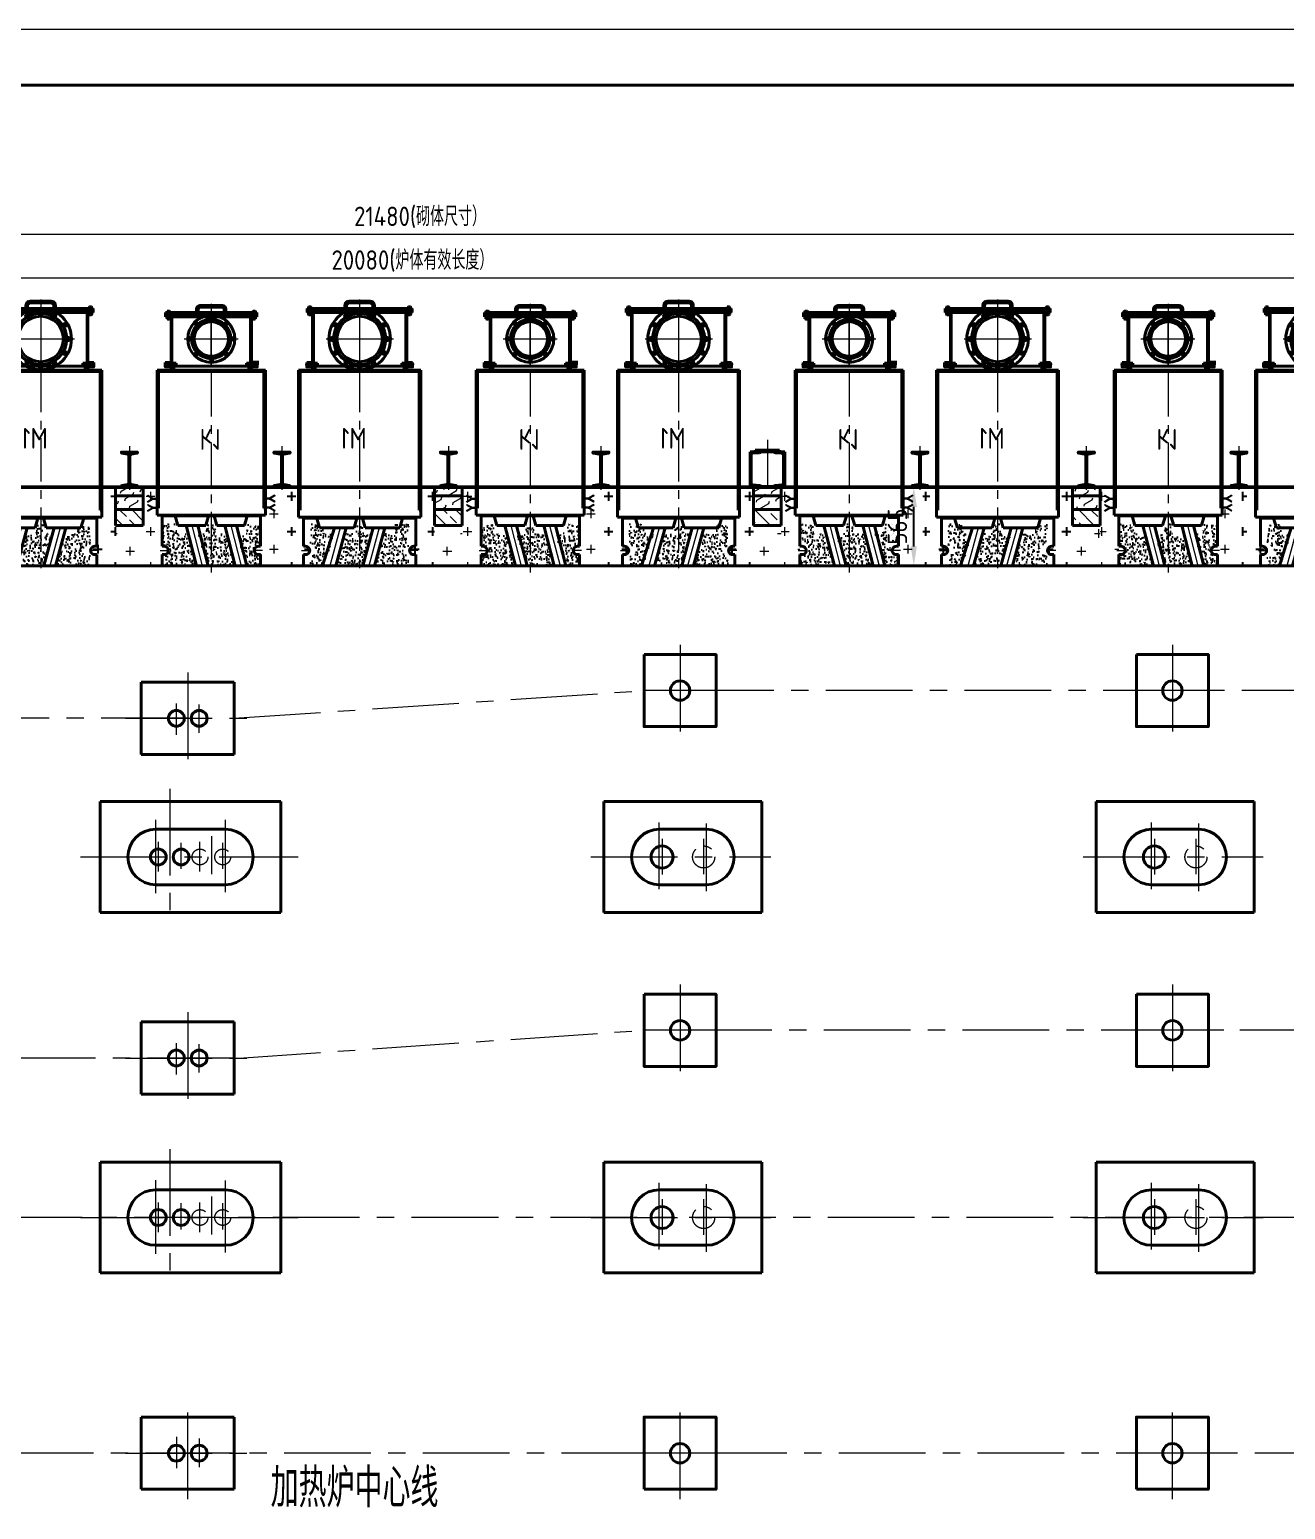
# Model space of a CAD drawing. Header units: millimetres. Extents: x 52110 to 400893, y -153728 to 31997.
# Drawn here: x 176325 to 185380, y -90999 to -80327 of the extents above; entities that cross this region are included whole.
import ezdxf

# ---------------------------------------------------------------- set-up
doc = ezdxf.new("R2010")
doc.units = ezdxf.units.MM
doc.header["$LTSCALE"] = 500
for name, pattern in [('CENTER', [2, 1.25, -0.25, 0.25, -0.25]), ('DASHED2', [0.375, 0.25, -0.125]), ('PHANTOM2', [1.25, 0.625, -0.125, 0.125, -0.125, 0.125, -0.125])]:
    doc.linetypes.add(name, pattern=pattern)
for name, color, linetype, lineweight in [('2D', 4, 'PHANTOM2', 20), ('BIAOZHU', 3, 'Continuous', 25), ('SHI', 7, 'Continuous', 40), ('WEN', 3, 'Continuous', 20), ('XI', 2, 'Continuous', 20), ('XU', 6, 'DASHED2', 20), ('ZHONG', 1, 'CENTER', 20)]:
    doc.layers.add(name, color=color, linetype=linetype, lineweight=lineweight)
doc.layers.add('HAN', color=9, linetype='Continuous')
doc.styles.add('GB', font='gbenor.shx', dxfattribs={"bigfont": 'gbcbig.shx'})
doc.dimstyles.new('ISO-25$0', dxfattribs={"dimscale": 40, "dimtxt": 3.5, "dimasz": 3.5, "dimexe": 1, "dimexo": 0.2, "dimgap": 1.2, "dimtad": 1, "dimtoh": 1, "dimdec": 1, "dimzin": 9, "dimdsep": 46, "dimtxsty": 'GB', "dimcen": 0, "dimclrd": 3, "dimclre": 3, "dimclrt": 256, "dimadec": 0, "dimazin": 2, "dimtfac": 1, "dimtdec": 1, "dimtix": 1, "dimtmove": 0, "dimatfit": 3, "dimldrblk": 'DOTSMALL', "dimfxl": 0, "dimlwd": -1, "dimlwe": 20, "dimarcsym": 0})

# ---------------------------------------------------------------- blocks, each defined once
blk = doc.blocks.new('*D101')
at = {"layer": 'BIAOZHU', "color": 3, "linetype": 'ByBlock', "lineweight": 20}
for p, q in [((182731, -83629), (182660, -83629)), ((182731, -84194), (182660, -84194))]:
    blk.add_line(p, q, dxfattribs=at)
at = {"layer": 'BIAOZHU', "color": 3}
blk.add_line((182700, -84054), (182700, -83769), dxfattribs=at)
for points in [[(182677, -83769), (182723, -83769), (182700, -83629)], [(182677, -84054), (182723, -84054), (182700, -84194)]]:
    blk.add_solid(points, dxfattribs=at)
at = {"layer": 'Defpoints', "color": 0}
for p in [(182700, -83629), (182739, -83629), (182739, -84194)]:
    blk.add_point(p, dxfattribs=at)
at = {"layer": 'BIAOZHU', "insert": (182582, -83911), "char_height": 140, "attachment_point": 5, "rotation": 90, "style": 'GB'}
blk.add_mtext('565', dxfattribs=at)
blk = doc.blocks.new('_DotSmall')
at = {"color": 0, "linetype": 'ByBlock', "const_width": 0.5}
blk.add_lwpolyline([(-0.0625, 0, 1), (0.0625, 0, 1)], format="xyb", close=True, dxfattribs=at)
blk = doc.blocks.new('dlz')
at = {"layer": 'SHI'}
blk.add_lwpolyline([(182777, 54421), (182777, 54425, 0.366629), (182773, 54430), (182732, 54437, -0.366629), (182723, 54447), (182723, 54645, -0.366629), (182732, 54655), (182773, 54662, 0.366629), (182777, 54666), (182777, 54671), (182661, 54671), (182661, 54666, 0.366629), (182665, 54662), (182707, 54655, -0.366629), (182715, 54645), (182715, 54447, -0.366629), (182707, 54437), (182665, 54430, 0.366629), (182661, 54425), (182661, 54421)], format="xyb", close=True, dxfattribs=at)
at = {"layer": 'ZHONG'}
blk.add_line((182719, 54714), (182719, 54399), dxfattribs=at)
blk = doc.blocks.new('A$C456F6874')
at = {"layer": 'SHI'}
for centre, radius in [((244, 244), 222), ((244, 244), 188), ((244, 244), 185), ((144, 417), 11), ((244, 444), 11), ((344, 417), 11), ((71, 344), 11), ((244, 244), 164), ((417, 344), 11), ((44, 244), 11), ((444, 244), 11), ((71, 144), 11), ((417, 144), 11), ((144, 71), 11), ((244, 44), 11), ((344, 71), 11)]:
    blk.add_circle(centre, radius, dxfattribs=at)
at = {"layer": 'ZHONG'}
for p, q in [((136, 431), (152, 403)), ((259, 444), (228, 444)), ((244, 486), (244, 0)), ((352, 431), (335, 403)), ((57, 352), (85, 335)), ((78, 357), (63, 330)), ((157, 425), (130, 409)), ((357, 409), (330, 425)), ((431, 352), (402, 335)), ((425, 330), (409, 358)), ((0, 244), (488, 244)), ((44, 260), (44, 228)), ((444, 228), (444, 260)), ((57, 136), (85, 152)), ((63, 157), (78, 130)), ((431, 136), (402, 152)), ((409, 130), (425, 158)), ((130, 78), (157, 63)), ((136, 57), (152, 85)), ((228, 44), (260, 44)), ((330, 63), (357, 79)), ((352, 57), (335, 85))]:
    blk.add_line(p, q, dxfattribs=at)
blk = doc.blocks.new('A$C07C96E94')
at = {"layer": 'BIAOZHU'}
h = blk.add_hatch(dxfattribs=at)
h.set_pattern_fill('CROSS', color=256, scale=20, style=0)
h.paths.add_polyline_path([(1080, 1919), (945, 1919), (945, 1839), (930, 1839, 1.008496), (931, 1779), (945, 1779), (945, 1569), (980, 1569), (980, 1519), (980, 1354), (1080, 1354)])
h.paths.add_polyline_path([(0, 1354), (100, 1354), (100, 1519), (100, 1569), (135, 1569), (135, 1769), (135, 1779), (151, 1779, 0.991576), (150, 1839), (135, 1839), (135, 1919), (0, 1919)])
h = blk.add_hatch(dxfattribs=at)
h.set_pattern_fill('AR-CONC', color=256, scale=0.4, angle=90, style=0)
h.set_pattern_definition([(140, (19016.71, -55991.375), (6.375634, 72.87387), [7.62, -83.82]), (85, (19016.71, -55991.375), (-76.42266, -14.09713), [6.096, -67.056]), (190.451, (19017.24, -55985.3), (-70.046675, 58.777), [6.476, -71.236]), (136.1842, (18996.39, -55991.375), (16.81693, 108.43162), [11.43, -125.73]), (186.6356, (18997.79, -55982.34), (-98.97022, 94.9617), [9.714, -106.854]), (81.184, (18996.39, -55991.38), (-98.97005, 94.96184), [9.144, -100.584]), (111, (19001.47, -55981.215), (40.90621, 60.64595), [7.62, -83.82]), (56, (19001.47, -55981.215), (-73.67519, 24.72081), [6.096, -67.056]), (161.4514, (19004.876, -55976.16), (-32.76914, 85.3666), [6.476, -71.236]), (127.5, (19016.707, -55991.375), (-33.822016, 1.235441), [0, -66.2432, 0, -68.072, 0, -67.31]), (97.5, (19016.707, -55991.375), (-40.07223, 26.727865), [0, -38.8112, 0, -64.7192, 0, -25.654]), (57.5, (19016.707, -56014.032), (2.291498, 54.236238), [0, -25.4, 0, -79.248, 0, -105.156]), (47.5, (19016.707, -56024.19), (-10.170596, 59.251673), [0, -33.02, 0, -52.6288, 0, -74.676])])
h.paths.add_polyline_path([(185, 1919), (185, 1839), (200, 1839, -0.991576), (201, 1779), (185, 1779), (185, 1769), (185, 1619), (280, 1619), (300, 1689), (358, 1689), (283, 1919)])
h.paths.add_polyline_path([(367, 1919), (442, 1689), (500, 1689), (520, 1619), (540, 1619), (540, 1919)])
h.paths.add_polyline_path([(563, 1919), (540, 1919), (540, 1619), (560, 1619), (580, 1689), (638, 1689)])
h.paths.add_polyline_path([(647, 1919), (722, 1689), (780, 1689), (800, 1619), (895, 1619), (895, 1779), (881, 1779, -1.008496), (880, 1839), (895, 1839), (895, 1919)])
at = {"layer": '2D', "ltscale": 0.5}
for p, q in [((0, 1354), (100, 1354)), ((95, 1349), (95, 1354)), ((95, 1349), (95, 1354)), ((95, 1349), (95, 1354)), ((95, 1349), (100, 1349)), ((1080, 1354), (980, 1354)), ((985, 1349), (985, 1354)), ((985, 1349), (985, 1354)), ((985, 1349), (985, 1354)), ((985, 1349), (985, 1354)), ((985, 1349), (985, 1354))]:
    blk.add_line(p, q, dxfattribs=at)
at = {"layer": 'BIAOZHU'}
for p, q in [((0, 1919), (1080, 1919)), ((980, 1349), (985, 1349))]:
    blk.add_line(p, q, dxfattribs=at)
at = {"layer": 'HAN'}
for p, q in [((176, 109), (176, 111)), ((186, 109), (186, 111)), ((894, 109), (894, 111)), ((904, 109), (904, 111))]:
    blk.add_line(p, q, dxfattribs=at)
at = {"layer": 'SHI'}
for p, q in [((135, 1919), (540, 1919)), ((135, 1839), (135, 1919)), ((135, 1839), (135, 1919)), ((150, 1839), (135, 1839)), ((358, 1645), (273, 1919)), ((442, 1645), (367, 1920)), ((940, 1919), (540, 1919)), ((638, 1645), (563, 1919)), ((722, 1645), (647, 1920)), ((930, 1839), (945, 1839)), ((945, 1839), (945, 1919)), ((135, 1769), (135, 1779)), ((149, 1779), (135, 1779)), ((135, 1569), (135, 1769)), ((931, 1779), (945, 1779)), ((945, 1769), (945, 1779)), ((945, 1569), (945, 1779)), ((945, 1569), (945, 1779)), ((230, 1575), (250, 1645)), ((250, 1645), (500, 1645)), ((500, 1645), (520, 1575)), ((560, 1575), (580, 1645)), ((830, 1645), (580, 1645)), ((850, 1575), (830, 1645)), ((100, 1519), (100, 1569)), ((100, 1569), (980, 1569)), ((100, 509), (100, 1519)), ((100, 509), (100, 1519)), ((100, 1519), (108, 1519)), ((110, 519), (110, 1519)), ((135, 1575), (540, 1575)), ((945, 1575), (540, 1575)), ((970, 519), (970, 1519)), ((980, 1519), (970, 1519)), ((980, 1519), (972, 1519)), ((980, 1569), (980, 1519)), ((980, 509), (980, 1519)), ((980, 509), (980, 1519)), ((980, 509), (980, 1519)), ((980, 519), (100, 519)), ((980, 509), (100, 509)), ((179, 479), (158, 479)), ((179, 459), (158, 459)), ((200, 479), (179, 479)), ((200, 459), (179, 459)), ((200, 509), (200, 94)), ((236, 479), (200, 479)), ((236, 459), (200, 459)), ((206, 509), (206, 94)), ((210, 509), (210, 519)), ((860, 509), (220, 509)), ((220, 509), (220, 479)), ((220, 479), (860, 479)), ((236, 479), (236, 459)), ((844, 479), (844, 459)), ((844, 479), (880, 479)), ((844, 459), (880, 459)), ((860, 509), (860, 479)), ((870, 509), (870, 519)), ((874, 509), (874, 94)), ((880, 509), (880, 94)), ((880, 479), (901, 479)), ((880, 459), (901, 459)), ((901, 479), (922, 479)), ((901, 459), (922, 459)), ((173, 109), (171, 108)), ((171, 108), (171, 98)), ((173, 109), (189, 109)), ((176, 111), (175, 110)), ((175, 110), (187, 110)), ((175, 109), (175, 110)), ((186, 111), (176, 111)), ((176, 108), (176, 98)), ((187, 110), (186, 111)), ((186, 108), (186, 98)), ((187, 109), (187, 110)), ((189, 109), (191, 108)), ((191, 108), (191, 98)), ((891, 109), (889, 108)), ((889, 108), (889, 98)), ((907, 109), (891, 109)), ((893, 110), (894, 111)), ((905, 110), (893, 110)), ((893, 109), (893, 110)), ((894, 111), (904, 111)), ((894, 108), (894, 98)), ((904, 111), (905, 110)), ((904, 108), (904, 98)), ((905, 109), (905, 110)), ((907, 109), (909, 108)), ((909, 108), (909, 98)), ((161, 94), (161, 63)), ((161, 94), (919, 94)), ((161, 78), (919, 78)), ((161, 75), (919, 75)), ((161, 63), (919, 63)), ((193, 97), (169, 97)), ((169, 97), (169, 94)), ((169, 61), (169, 63)), ((193, 61), (169, 61)), ((173, 97), (171, 98)), ((191, 97), (171, 97)), ((191, 61), (171, 61)), ((171, 55), (171, 61)), ((173, 53), (171, 55)), ((173, 97), (189, 97)), ((189, 53), (173, 53)), ((176, 55), (176, 61)), ((186, 55), (186, 61)), ((189, 97), (191, 98)), ((189, 53), (191, 55)), ((191, 55), (191, 61)), ((193, 97), (193, 94)), ((193, 61), (193, 63)), ((887, 97), (911, 97)), ((887, 97), (887, 94)), ((887, 61), (887, 63)), ((887, 61), (911, 61)), ((891, 97), (889, 98)), ((889, 97), (909, 97)), ((889, 61), (909, 61)), ((889, 55), (889, 61)), ((891, 53), (889, 55)), ((907, 97), (891, 97)), ((891, 53), (907, 53)), ((894, 55), (894, 61)), ((904, 55), (904, 61)), ((907, 97), (909, 98)), ((907, 53), (909, 55)), ((909, 55), (909, 61)), ((911, 97), (911, 94)), ((911, 61), (911, 63)), ((919, 94), (919, 63))]:
    blk.add_line(p, q, dxfattribs=at)
for points in [[(158, 453), (158, 485), (179, 485), (179, 453)], [(179, 453), (179, 485), (200, 485), (200, 453)], [(901, 453), (901, 485), (880, 485), (880, 453)], [(922, 453), (922, 485), (901, 485), (901, 453)]]:
    blk.add_lwpolyline(points, close=True, dxfattribs=at)
for points in [[(434, 63), (434, 42, 0.414214), (464, 12), (616, 12, 0.414214), (646, 42), (646, 63)], [(446, 63), (446, 42, 0.414214), (464, 24), (616, 24, 0.414214), (634, 42), (634, 63)]]:
    blk.add_lwpolyline(points, format="xyb", dxfattribs=at)
for centre, radius, start, end in [((150, 1809), 30, 269.0306, 90), ((930, 1809), 30, 90, 270.9694), ((172, 104), 5.17, 43.1408, 76.8592), ((181, 99), 9.75, 57.7958, 122.2042), ((190, 104), 5.17, 103.1408, 136.8592), ((890, 104), 5.17, 43.1408, 76.8592), ((899, 99), 9.75, 57.7958, 122.2042), ((908, 104), 5.17, 103.1408, 136.8592), ((172, 102), 5.17, 283.1408, 316.8592), ((172, 58), 5.17, 283.1408, 316.8592), ((181, 107), 9.75, 237.7958, 302.2042), ((181, 63), 9.75, 237.7958, 302.2042), ((190, 102), 5.17, 223.1408, 256.8592), ((190, 58), 5.17, 223.1408, 256.8592), ((890, 102), 5.17, 283.1408, 316.8592), ((890, 58), 5.17, 283.1408, 316.8592), ((899, 107), 9.75, 237.7958, 302.2042), ((899, 63), 9.75, 237.7958, 302.2042), ((908, 102), 5.17, 223.1408, 256.8592), ((908, 58), 5.17, 223.1408, 256.8592)]:
    blk.add_arc(centre, radius, start, end, dxfattribs=at)
at = {"layer": 'ZHONG', "ltscale": 0.5}
for p, q in [((540, 0), (540, 1973)), ((400, 1645), (325, 1919)), ((680, 1645), (605, 1919))]:
    blk.add_line(p, q, dxfattribs=at)
at = {"layer": 'ZHONG'}
for p, q in [((121, 1809), (178, 1809)), ((959, 1809), (902, 1809)), ((540, 69), (540, 500)), ((181, 50), (181, 115)), ((899, 50), (899, 115))]:
    blk.add_line(p, q, dxfattribs=at)
at = {"layer": 'ZHONG', "ltscale": 0.3}
for p, q in [((147, 469), (204, 469)), ((933, 469), (876, 469))]:
    blk.add_line(p, q, dxfattribs=at)
at = {"layer": 'ZHONG'}
blk.add_lwpolyline([(440, 68), (440, 42, 0.414214), (464, 18), (465, 18), (616, 18, 0.414214), (640, 42), (640, 68)], format="xyb", dxfattribs=at)
at = {"layer": 'WEN', "rotation": 90}
blk.add_blockref('A$C456F6874', (784, 40), dxfattribs=at)
at = {"layer": 'BIAOZHU', "style": 'GB'}
blk.add_text('M1', height=150, rotation=180, dxfattribs=at).set_placement((591, 1075))
blk = doc.blocks.new('A$C098867B6')
at = {"layer": 'SHI'}
for centre, radius in [((196, 193), 170), ((196, 193), 142), ((196, 193), 140), ((196, 346), 9), ((196, 193), 124), ((88, 301), 9), ((303, 301), 9), ((43, 193), 9), ((348, 193), 9), ((88, 85), 9), ((196, 41), 9), ((303, 85), 9)]:
    blk.add_circle(centre, radius, dxfattribs=at)
at = {"layer": 'ZHONG'}
for p, q in [((207, 346), (184, 346)), ((196, 387), (196, 0)), ((96, 309), (79, 293)), ((79, 309), (98, 291)), ((312, 309), (294, 291)), ((312, 293), (295, 310)), ((0, 193), (389, 193)), ((43, 205), (43, 181)), ((348, 181), (348, 205)), ((79, 77), (98, 95)), ((79, 94), (96, 77)), ((184, 41), (208, 41)), ((312, 77), (294, 95)), ((295, 77), (312, 94))]:
    blk.add_line(p, q, dxfattribs=at)
blk = doc.blocks.new('A$C6E3918EF')
at = {"layer": 'BIAOZHU'}
h = blk.add_hatch(dxfattribs=at)
h.set_pattern_fill('AR-CONC', color=256, scale=0.4, angle=90, style=0)
h.set_pattern_definition([(40, (-17986.71, -56021.376), (-6.375634, 72.87387), [7.62, -83.82]), (95, (-17986.71, -56021.376), (76.42266, -14.09713), [6.096, -67.056]), (349.549, (-17987.24, -56015.3), (70.046675, 58.777), [6.476, -71.236]), (43.8158, (-17966.39, -56021.38), (-16.81693, 108.43162), [11.43, -125.73]), (353.3644, (-17967.79, -56012.34), (98.97022, 94.9617), [9.714, -106.854]), (98.816, (-17966.39, -56021.38), (98.97005, 94.96184), [9.144, -100.584]), (69, (-17971.47, -56011.216), (-40.90621, 60.64595), [7.62, -83.82]), (124, (-17971.47, -56011.216), (73.67519, 24.72081), [6.096, -67.056]), (18.5486, (-17974.876, -56006.16), (32.76914, 85.3666), [6.476, -71.236]), (52.5, (-17986.707, -56021.376), (33.822016, 1.235441), [0, -66.2432, 0, -68.072, 0, -67.31]), (82.5, (-17986.707, -56021.376), (40.07223, 26.727865), [0, -38.8112, 0, -64.7192, 0, -25.654]), (122.5, (-17986.707, -56044.032), (-2.291498, 54.236238), [0, -25.4, 0, -79.248, 0, -105.156]), (132.5, (-17986.707, -56054.19), (10.170596, 59.251673), [0, -33.02, 0, -52.6288, 0, -74.676])])
h.paths.add_polyline_path([(845, 1889), (845, 1809), (830, 1809, 0.991576), (829, 1749), (845, 1749), (845, 1739), (845, 1589), (750, 1589), (730, 1659), (672, 1659), (747, 1889)])
h.paths.add_polyline_path([(663, 1889), (588, 1659), (530, 1659), (510, 1589), (490, 1589), (490, 1889)])
h.paths.add_polyline_path([(467, 1889), (490, 1889), (490, 1589), (470, 1589), (450, 1659), (392, 1659)])
h.paths.add_polyline_path([(383, 1889), (308, 1659), (250, 1659), (230, 1589), (135, 1589), (135, 1749), (149, 1749, 1.008496), (150, 1809), (135, 1809), (135, 1889)])
at = {"layer": 'WEN'}
h = blk.add_hatch(dxfattribs=at)
h.set_pattern_fill('CROSS', color=256, scale=20, style=0)
h.paths.add_polyline_path([(980, 1889), (845, 1889), (845, 1809), (830, 1809, 1.008496), (831, 1749), (845, 1749), (845, 1524), (880, 1524), (880, 1474), (908, 1474, 0.131652), (910, 1475), (947, 1496), (950, 1491), (916, 1471), (950, 1452), (947, 1447), (909, 1468), (880, 1468), (880, 1408), (908, 1408, 0.131652), (910, 1409), (947, 1430), (950, 1425), (916, 1405), (950, 1386), (947, 1381), (909, 1402), (880, 1402), (880, 1319), (980, 1319)])
edge = h.paths.add_edge_path()
edge.add_line((135, 1524), (135, 1889))
edge.add_line((135, 1889), (0, 1889))
edge.add_line((0, 1889), (0, 1319))
edge.add_line((0, 1319), (100, 1319))
edge.add_line((100, 1319), (100, 1402))
edge.add_line((100, 1402), (71, 1402))
edge.add_line((71, 1402), (33, 1381))
edge.add_line((33, 1381), (30, 1386))
edge.add_line((30, 1386), (64, 1405))
edge.add_line((64, 1405), (30, 1425))
edge.add_line((30, 1425), (33, 1430))
edge.add_line((33, 1430), (70, 1409))
edge.add_arc((72, 1411), 3, 240, 270)
edge.add_line((72, 1408), (100, 1408))
edge.add_line((100, 1408), (100, 1468))
edge.add_line((100, 1468), (71, 1468))
edge.add_line((71, 1468), (33, 1447))
edge.add_line((33, 1447), (30, 1452))
edge.add_line((30, 1452), (64, 1471))
edge.add_line((64, 1471), (30, 1491))
edge.add_line((30, 1491), (33, 1496))
edge.add_line((33, 1496), (70, 1475))
edge.add_arc((72, 1477), 3, 240, 270)
edge.add_line((72, 1474), (100, 1474))
edge.add_line((100, 1474), (100, 1524))
edge.add_line((100, 1524), (135, 1524))
at = {"layer": 'BIAOZHU'}
for p, q in [((0, 1889), (980, 1889)), ((0, 1319), (100, 1319)), ((880, 1319), (980, 1319))]:
    blk.add_line(p, q, dxfattribs=at)
at = {"layer": 'HAN'}
for p, q in [((176, 109), (176, 111)), ((186, 109), (186, 111)), ((794, 109), (794, 111)), ((804, 109), (804, 111))]:
    blk.add_line(p, q, dxfattribs=at)
at = {"layer": 'SHI'}
for p, q in [((135, 1809), (135, 1889)), ((140, 1889), (490, 1889)), ((308, 1600), (383, 1890)), ((392, 1600), (467, 1889)), ((845, 1889), (490, 1889)), ((588, 1600), (663, 1890)), ((672, 1600), (747, 1889)), ((845, 1809), (845, 1889)), ((845, 1809), (845, 1889)), ((150, 1809), (135, 1809)), ((135, 1739), (135, 1749)), ((135, 1524), (135, 1749)), ((135, 1524), (135, 1749)), ((149, 1749), (135, 1749)), ((830, 1809), (845, 1809)), ((831, 1749), (845, 1749)), ((845, 1739), (845, 1749)), ((845, 1524), (845, 1739)), ((100, 1474), (100, 1524)), ((100, 1524), (880, 1524)), ((135, 1530), (490, 1530)), ((230, 1530), (250, 1600)), ((250, 1600), (450, 1600)), ((470, 1530), (450, 1600)), ((845, 1530), (490, 1530)), ((530, 1600), (510, 1530)), ((730, 1600), (530, 1600)), ((750, 1530), (730, 1600)), ((880, 1524), (880, 1474)), ((100, 479), (100, 1474)), ((110, 1474), (100, 1474)), ((100, 479), (100, 1474)), ((110, 1474), (100, 1474)), ((100, 1474), (108, 1474)), ((100, 1474), (110, 1474)), ((110, 489), (110, 1474)), ((870, 489), (870, 1474)), ((880, 1474), (870, 1474)), ((880, 1474), (872, 1474)), ((880, 479), (880, 1474)), ((880, 479), (880, 1474)), ((880, 479), (880, 1474)), ((880, 489), (100, 489)), ((880, 479), (100, 479)), ((179, 449), (158, 449)), ((179, 429), (158, 429)), ((200, 449), (179, 449)), ((200, 429), (179, 429)), ((200, 479), (200, 94)), ((236, 449), (200, 449)), ((236, 429), (200, 429)), ((206, 479), (206, 94)), ((210, 479), (210, 489)), ((760, 479), (220, 479)), ((220, 479), (220, 449)), ((220, 449), (760, 449)), ((236, 449), (236, 429)), ((744, 449), (744, 429)), ((744, 449), (780, 449)), ((744, 429), (780, 429)), ((760, 479), (760, 449)), ((770, 479), (770, 489)), ((774, 479), (774, 94)), ((780, 479), (780, 94)), ((780, 449), (801, 449)), ((780, 429), (801, 429)), ((801, 449), (822, 449)), ((801, 429), (822, 429)), ((780, 421), (833, 421)), ((173, 109), (171, 108)), ((171, 108), (171, 98)), ((173, 109), (189, 109)), ((176, 111), (175, 110)), ((175, 110), (187, 110)), ((175, 109), (175, 110)), ((186, 111), (176, 111)), ((176, 108), (176, 98)), ((187, 110), (186, 111)), ((186, 108), (186, 98)), ((187, 109), (187, 110)), ((189, 109), (191, 108)), ((191, 108), (191, 98)), ((791, 109), (789, 108)), ((789, 108), (789, 98)), ((807, 109), (791, 109)), ((793, 110), (794, 111)), ((805, 110), (793, 110)), ((793, 109), (793, 110)), ((794, 111), (804, 111)), ((794, 108), (794, 98)), ((804, 111), (805, 110)), ((804, 108), (804, 98)), ((805, 109), (805, 110)), ((807, 109), (809, 108)), ((809, 108), (809, 98)), ((161, 94), (161, 63)), ((161, 94), (819, 94)), ((161, 78), (819, 78)), ((161, 75), (819, 75)), ((161, 63), (819, 63)), ((193, 97), (169, 97)), ((169, 97), (169, 94)), ((169, 61), (169, 63)), ((193, 61), (169, 61)), ((173, 97), (171, 98)), ((191, 97), (171, 97)), ((191, 61), (171, 61)), ((171, 55), (171, 61)), ((173, 53), (171, 55)), ((173, 97), (189, 97)), ((189, 53), (173, 53)), ((176, 55), (176, 61)), ((186, 55), (186, 61)), ((189, 97), (191, 98)), ((189, 53), (191, 55)), ((191, 55), (191, 61)), ((193, 97), (193, 94)), ((193, 61), (193, 63)), ((787, 97), (811, 97)), ((787, 97), (787, 94)), ((787, 61), (787, 63)), ((787, 61), (811, 61)), ((791, 97), (789, 98)), ((789, 97), (809, 97)), ((789, 61), (809, 61)), ((789, 55), (789, 61)), ((791, 53), (789, 55)), ((807, 97), (791, 97)), ((791, 53), (807, 53)), ((794, 55), (794, 61)), ((804, 55), (804, 61)), ((807, 97), (809, 98)), ((807, 53), (809, 55)), ((809, 55), (809, 61)), ((811, 97), (811, 94)), ((811, 61), (811, 63)), ((819, 94), (819, 63))]:
    blk.add_line(p, q, dxfattribs=at)
for points in [[(158, 423), (158, 455), (179, 455), (179, 423)], [(179, 423), (179, 455), (200, 455), (200, 423)], [(801, 423), (801, 455), (780, 455), (780, 423)], [(822, 423), (822, 455), (801, 455), (801, 423)]]:
    blk.add_lwpolyline(points, close=True, dxfattribs=at)
for points in [[(384, 63), (384, 42, 0.414214), (414, 12), (566, 12, 0.414214), (596, 42), (596, 63)], [(396, 63), (396, 42, 0.414214), (414, 24), (566, 24, 0.414214), (584, 42), (584, 63)]]:
    blk.add_lwpolyline(points, format="xyb", dxfattribs=at)
for centre, radius, start, end in [((150, 1779), 30, 269.0306, 90), ((830, 1779), 30, 90, 270.9694), ((172, 104), 5.17, 43.1408, 76.8592), ((181, 99), 9.75, 57.7958, 122.2042), ((190, 104), 5.17, 103.1408, 136.8592), ((790, 104), 5.17, 43.1408, 76.8592), ((799, 99), 9.75, 57.7958, 122.2042), ((808, 104), 5.17, 103.1408, 136.8592), ((172, 102), 5.17, 283.1408, 316.8592), ((172, 58), 5.17, 283.1408, 316.8592), ((181, 107), 9.75, 237.7958, 302.2042), ((181, 63), 9.75, 237.7958, 302.2042), ((190, 102), 5.17, 223.1408, 256.8592), ((190, 58), 5.17, 223.1408, 256.8592), ((790, 102), 5.17, 283.1408, 316.8592), ((790, 58), 5.17, 283.1408, 316.8592), ((799, 107), 9.75, 237.7958, 302.2042), ((799, 63), 9.75, 237.7958, 302.2042), ((808, 102), 5.17, 223.1408, 256.8592), ((808, 58), 5.17, 223.1408, 256.8592)]:
    blk.add_arc(centre, radius, start, end, dxfattribs=at)
at = {"layer": 'XU'}
for p, q in [((33, 1496), (30, 1491)), ((33, 1496), (70, 1475)), ((947, 1496), (910, 1475)), ((947, 1496), (950, 1491)), ((30, 1491), (68, 1469)), ((30, 1452), (64, 1471)), ((33, 1447), (30, 1452)), ((33, 1430), (30, 1425)), ((30, 1425), (68, 1403)), ((30, 1386), (64, 1405)), ((33, 1447), (71, 1468)), ((33, 1430), (70, 1409)), ((33, 1381), (71, 1402)), ((70, 1468), (100, 1468)), ((70, 1402), (100, 1402)), ((72, 1474), (100, 1474)), ((72, 1408), (100, 1408)), ((908, 1474), (880, 1474)), ((910, 1468), (880, 1468)), ((908, 1408), (880, 1408)), ((910, 1402), (880, 1402)), ((947, 1447), (909, 1468)), ((947, 1381), (909, 1402)), ((947, 1430), (910, 1409)), ((950, 1491), (911, 1469)), ((950, 1425), (911, 1403)), ((950, 1452), (916, 1471)), ((950, 1386), (916, 1405)), ((947, 1447), (950, 1452)), ((947, 1430), (950, 1425)), ((33, 1381), (30, 1386)), ((947, 1381), (950, 1386))]:
    blk.add_line(p, q, dxfattribs=at)
for centre, start, end in [((70, 1471), 240, 270), ((70, 1405), 240, 270), ((72, 1477), 240, 270), ((72, 1411), 240, 270), ((908, 1477), 270, 300), ((908, 1411), 270, 300), ((910, 1471), 270, 300), ((910, 1405), 270, 300)]:
    blk.add_arc(centre, 3, start, end, dxfattribs=at)
at = {"layer": 'ZHONG', "ltscale": 0.5}
for p, q in [((490, 0), (490, 1943)), ((350, 1600), (425, 1889)), ((630, 1600), (705, 1889))]:
    blk.add_line(p, q, dxfattribs=at)
at = {"layer": 'ZHONG'}
for p, q in [((121, 1779), (178, 1779)), ((859, 1779), (802, 1779)), ((490, 53), (490, 436)), ((181, 50), (181, 115)), ((799, 50), (799, 115))]:
    blk.add_line(p, q, dxfattribs=at)
at = {"layer": 'ZHONG', "ltscale": 0.3}
for p, q in [((147, 439), (204, 439)), ((833, 439), (776, 439))]:
    blk.add_line(p, q, dxfattribs=at)
at = {"layer": 'ZHONG'}
blk.add_lwpolyline([(390, 68), (390, 42, 0.414214), (414, 18), (415, 18), (566, 18, 0.414214), (590, 42), (590, 68)], format="xyb", dxfattribs=at)
at = {"layer": 'BIAOZHU'}
blk.add_blockref('A$C098867B6', (294, 60), dxfattribs=at)
at = {"layer": 'BIAOZHU', "style": 'GB'}
blk.add_text('k1', height=150, dxfattribs=at).set_placement((406, 903))
blk = doc.blocks.new('*D304')
at = {"layer": 'Defpoints', "color": 0}
for p in [(168400, -81804), (168400, -83818), (189880, -83818)]:
    blk.add_point(p, dxfattribs=at)
at = {"layer": 'WEN', "color": 3, "linetype": 'ByBlock', "lineweight": 20}
for p, q in [((168400, -83810), (168400, -81764)), ((189880, -83810), (189880, -81764))]:
    blk.add_line(p, q, dxfattribs=at)
at = {"layer": 'WEN', "color": 3, "linetype": 'ByBlock'}
blk.add_line((189740, -81804), (168540, -81804), dxfattribs=at)
at = {"layer": 'WEN', "color": 3}
for points in [[(168540, -81781), (168540, -81827), (168400, -81804)], [(189740, -81781), (189740, -81827), (189880, -81804)]]:
    blk.add_solid(points, dxfattribs=at)
at = {"layer": 'WEN', "insert": (179140, -81681), "char_height": 140, "attachment_point": 5, "style": 'GB'}
blk.add_mtext('21480(砌体尺寸）', dxfattribs=at)
blk = doc.blocks.new('gls')
at = {"layer": 'SHI'}
for p, q in [((186020, 53003), (185350, 53003)), ((185350, 52483), (185350, 53003)), ((186020, 52483), (186020, 53003)), ((186020, 52483), (185350, 52483))]:
    blk.add_line(p, q, dxfattribs=at)
for centre in [(185603, 52743), (185767, 52743)]:
    blk.add_circle(centre, 57, dxfattribs=at)
at = {"layer": 'ZHONG', "color": 1}
for p, q in [((185685, 53074), (185685, 52391)), ((185237, 52743), (186151, 52743))]:
    blk.add_line(p, q, dxfattribs=at)
at = {"layer": 'ZHONG'}
for p, q in [((185603, 52625), (185603, 52850)), ((185767, 52638), (185767, 52843))]:
    blk.add_line(p, q, dxfattribs=at)
blk = doc.blocks.new('gdkk')
at = {"layer": 'SHI'}
blk.add_lwpolyline([(187745, 53003), (188265, 53003), (188265, 52483), (187745, 52483)], close=True, dxfattribs=at)
blk.add_circle((188005, 52743), 70, dxfattribs=at)
at = {"layer": 'ZHONG', "color": 1}
for p, q in [((188005, 53074), (188005, 52378)), ((188375, 52743), (187630, 52743))]:
    blk.add_line(p, q, dxfattribs=at)
blk = doc.blocks.new('hskk')
at = {"layer": '2D'}
for centre in [(185903, 51793), (186067, 51793)]:
    blk.add_circle(centre, 57, dxfattribs=at)
at = {"layer": 'SHI'}
for p, q in [((186487, 52193), (185183, 52193)), ((185183, 52193), (185183, 51393)), ((186487, 51393), (186487, 52193)), ((185583, 51993), (186087, 51993)), ((185583, 51593), (186087, 51593)), ((186487, 51393), (185183, 51393))]:
    blk.add_line(p, q, dxfattribs=at)
for centre in [(185603, 51793), (185767, 51793)]:
    blk.add_circle(centre, 57, dxfattribs=at)
for centre, start, end in [((185583, 51793), 90, 270), ((186087, 51793), 270, 90)]:
    blk.add_arc(centre, 200, start, end, dxfattribs=at)
at = {"layer": 'ZHONG', "color": 1}
for p, q in [((185685, 52285), (185685, 51298)), ((185042, 51793), (186611, 51793))]:
    blk.add_line(p, q, dxfattribs=at)
at = {"layer": 'ZHONG'}
for p, q in [((185583, 52062), (185583, 51531)), ((186087, 51540), (186087, 52061)), ((185603, 51688), (185603, 51902)), ((185767, 51707), (185767, 51896)), ((185903, 51688), (185903, 51902)), ((185985, 51944), (185985, 51670)), ((186067, 51707), (186067, 51896))]:
    blk.add_line(p, q, dxfattribs=at)
blk = doc.blocks.new('hdkk')
at = {"layer": '2D'}
blk.add_circle((188305, 51793), 79.5, dxfattribs=at)
at = {"layer": 'SHI', "linetype": 'ByBlock'}
for p, q in [((188725, 52193), (187585, 52193)), ((187585, 51393), (187585, 52193)), ((188725, 51393), (187585, 51393))]:
    blk.add_line(p, q, dxfattribs=at)
at = {"layer": 'SHI'}
for p, q in [((188725, 52193), (188725, 51393)), ((187985, 51993), (188325, 51993)), ((187985, 51593), (188325, 51593))]:
    blk.add_line(p, q, dxfattribs=at)
blk.add_circle((188005, 51793), 79.5, dxfattribs=at)
for centre, start, end in [((187985, 51793), 90, 270), ((188325, 51793), 270, 90)]:
    blk.add_arc(centre, 200, start, end, dxfattribs=at)
at = {"layer": 'ZHONG'}
for p, q in [((187985, 51562), (187985, 52042)), ((188325, 51546), (188325, 52034)), ((188005, 51925), (188005, 51667)), ((188305, 51925), (188305, 51669)), ((187491, 51793), (188789, 51793))]:
    blk.add_line(p, q, dxfattribs=at)
blk = doc.blocks.new('*D958')
at = {"layer": 'Defpoints', "color": 0}
for p in [(169045, -82120), (169045, -83256), (189125, -83256)]:
    blk.add_point(p, dxfattribs=at)
at = {"layer": 'WEN', "color": 3, "linetype": 'ByBlock', "lineweight": 20}
for p, q in [((169045, -83248), (169045, -82080)), ((189125, -83248), (189125, -82080))]:
    blk.add_line(p, q, dxfattribs=at)
at = {"layer": 'WEN', "color": 3, "linetype": 'ByBlock'}
blk.add_line((188985, -82120), (169185, -82120), dxfattribs=at)
at = {"layer": 'WEN', "color": 3}
for points in [[(169185, -82097), (169185, -82144), (169045, -82120)], [(188985, -82097), (188985, -82144), (189125, -82120)]]:
    blk.add_solid(points, dxfattribs=at)
at = {"layer": 'WEN', "insert": (179085, -81996), "char_height": 140, "attachment_point": 5, "style": 'GB'}
blk.add_mtext('20080(炉体有效长度）', dxfattribs=at)
blk = doc.blocks.new('A$C597D378B')
at = {"layer": 'WEN'}
h = blk.add_hatch(dxfattribs=at)
h.set_pattern_fill('FLEX', color=256, scale=10, angle=30, style=0)
h.set_pattern_definition([(30, (-174644.506, -16397.66), (-31.75, 54.992613), [63.5, -63.5]), (75, (-174589.513, -16365.91), (-31.750014, 54.992637), [15.875, -58.0526, 15.875, -89.8026])])
h.paths.add_polyline_path([(200, 505), (200, 565), (0, 565), (0, 505)])
h.paths.add_polyline_path([(0, 505), (0, 405), (200, 405), (200, 505)])
h = blk.add_hatch(dxfattribs=at)
h.set_pattern_fill('ANSI33', color=256, scale=20, angle=90, style=0)
h.set_pattern_definition([(135, (-174644.5, -16397.66), (-89.80256, -89.80256), []), (135, (-174644.5, -16307.86), (-89.80256, -89.80256), [63.5, -31.75])])
h.paths.add_polyline_path([(0, 405), (0, 291), (200, 291), (200, 405)])
h = blk.add_hatch(dxfattribs=at)
h.set_pattern_fill('CROSS', color=256, scale=20, style=0)
h.set_pattern_definition([(0, (-174644.5, -16397.66), (127, 127), [63.5, -190.5]), (90, (-174612.76, -16429.41), (-127, 127), [63.5, -190.5])])
h.paths.add_polyline_path([(0, 0), (200, 0), (200, 291), (0, 291)])
at = {"layer": 'SHI'}
for p, q in [((0, 565), (0, 291)), ((200, 565), (200, 291)), ((0, 505), (200, 505)), ((0, 405), (200, 405)), ((0, 291), (200, 291))]:
    blk.add_line(p, q, dxfattribs=at)
at = {"layer": 'WEN'}
blk.add_line((0, 565), (200, 565), dxfattribs=at)
blk = doc.blocks.new('A$C27A2078D')
at = {"layer": 'SHI'}
for p, q in [((232, 256), (-18, 256)), ((232, 256), (-18, 256)), ((-18, 6), (-18, 256)), ((-18, 6), (-18, 256)), ((-9, 28), (-9, 234)), ((2, 245), (51, 249)), ((2, 245), (51, 249)), ((194, 268), (20, 268)), ((194, 268), (20, 268)), ((20, 256), (20, 268)), ((20, 256), (20, 268)), ((212, 245), (163, 249)), ((212, 245), (163, 249)), ((194, 256), (194, 268)), ((194, 256), (194, 268)), ((223, 28), (223, 234)), ((223, 28), (223, 234)), ((232, 6), (232, 256)), ((232, 6), (232, 256)), ((232, 6), (-18, 6)), ((-18, 6), (57, 6)), ((-18, 6), (57, 6)), ((2, 17), (51, 13)), ((2, 17), (51, 13)), ((232, 6), (157, 6)), ((232, 6), (157, 6)), ((212, 17), (163, 13)), ((212, 17), (163, 13))]:
    blk.add_line(p, q, dxfattribs=at)
for centre, radius, start, end in [((2, 234), 11, 90, 180), ((2, 234), 11, 90, 180), ((52, 255), 5.5, 266.6669, 12.5499), ((52, 255), 5.5, 266.6669, 12.5499), ((162, 255), 5.5, 167.4501, 273.3331), ((162, 255), 5.5, 167.4501, 273.3331), ((212, 234), 11, 0, 90), ((212, 234), 11, 0, 90), ((2, 28), 11, 180, 270), ((2, 28), 11, 180, 270), ((52, 7), 5.5, 347.4501, 93.3331), ((52, 7), 5.5, 347.4501, 93.3331), ((162, 7), 5.5, 86.6669, 192.5499), ((162, 7), 5.5, 86.6669, 192.5499), ((212, 28), 11, 270, 0), ((212, 28), 11, 270, 0)]:
    blk.add_arc(centre, radius, start, end, dxfattribs=at)
at = {"layer": 'ZHONG'}
blk.add_line((107, 342), (107, 0), dxfattribs=at)

msp = doc.modelspace()

# ---------------------------------------------------------------- hatches: boundary and pattern name
at = {"layer": 'WEN'}
h = msp.add_hatch(dxfattribs=at)
h.set_pattern_fill('FLEX', color=256, scale=8, angle=30, style=0)
h.set_pattern_definition([(30, (-3e-11, -100591.583), (-25.4, 43.99409), [50.8, -50.8]), (75, (43.994, -100566.183), (-25.400011, 43.9941095), [12.7, -46.44208, 12.7, -71.84208])])
h.paths.add_polyline_path([(189879.50201, -86158.92308), (189819.50201, -86158.92308), (189819.50201, -86393.92308), (189879.50201, -86393.92308)])
h.paths.add_polyline_path([(189879.50201, -86393.92308), (189819.50201, -86393.92308), (189819.50201, -86778.92308), (189879.50201, -86778.92308)])
h.paths.add_polyline_path([(189819.50201, -86158.92308), (189759.50201, -86158.92308), (189759.50201, -86778.92308), (189819.50201, -86778.92308)])
h.paths.add_polyline_path([(189879.50201, -87508.92308), (189819.50201, -87508.92308), (189819.50201, -88128.92308), (189879.50201, -88128.92308)])
h.paths.add_polyline_path([(189819.50201, -87508.92308), (189759.50201, -87508.92308), (189759.50201, -88128.92308), (189819.50201, -88128.92308)])
h.paths.add_polyline_path([(189879.50201, -88858.92308), (189819.50201, -88858.92308), (189819.50201, -89528.92308), (189879.50201, -89528.92308)])
h.paths.add_polyline_path([(189819.50201, -88858.92308), (189759.50201, -88858.92308), (189759.50201, -89528.92308), (189819.50201, -89528.92308)])
h.paths.add_polyline_path([(185732.15547, -90803.96901), (185732.15547, -90383.87715), (185551.25324, -90383.87715), (185551.25324, -90803.96901)], flags=9)
h.paths.add_polyline_path([(192947.59436, -91058.33826), (192947.59436, -90129.5079), (192737.07966, -90129.5079), (192737.07966, -91058.33826)], flags=9)
h.paths.add_polyline_path([(192212.3335, -90768.96901), (192212.3335, -90418.87715), (192037.24164, -90418.87715), (192037.24164, -90768.96901)], flags=9)
h.paths.add_polyline_path([(192212.3335, -89368.96901), (192212.3335, -89018.87715), (192037.24164, -89018.87715), (192037.24164, -89368.96901)], flags=9)
h.paths.add_polyline_path([(192217.12006, -87988.13568), (192217.12006, -87649.71048), (192037.24164, -87649.71048), (192037.24164, -87988.13568)], flags=9)
h.paths.add_polyline_path([(192217.12006, -86638.13568), (192217.12006, -86299.71048), (192037.24164, -86299.71048), (192037.24164, -86638.13568)], flags=9)
h.paths.add_polyline_path([(192217.12006, -85288.13568), (192217.12006, -84949.71048), (192037.24164, -84949.71048), (192037.24164, -85288.13568)], flags=9)
h.paths.add_polyline_path([(177479.88139, -102278.38148), (177728.29871, -102278.38148), (177728.29871, -101938.57833), (177479.88139, -101938.57833)], flags=9)
h.paths.add_polyline_path([(193523.45979, -102899.60146), (194166.97469, -102899.60146), (194166.97469, -102721.11019), (193523.45979, -102721.11019)], flags=9)
h.paths.add_polyline_path([(163882.53776, -89905.12657), (164127.53776, -89905.12657), (164127.53776, -89590.12657), (163882.53776, -89590.12657)], flags=9)
h.paths.add_polyline_path([(193224.39236, -89506.10658), (193435.41099, -89506.10658), (193435.41099, -89178.42129), (193224.39236, -89178.42129)], flags=9)
h.paths.add_polyline_path([(165441.43443, -102103.82789), (166594.49325, -102103.82789), (166594.49325, -101675.00436), (165441.43443, -101675.00436)], flags=9)
h.paths.add_polyline_path([(171364.11551, -102103.82789), (172513.99786, -102103.82789), (172513.99786, -101675.00436), (171364.11551, -101675.00436)], flags=9)
h.paths.add_polyline_path([(193610.55548, -102724.37053), (194079.87901, -102724.37053), (194079.87901, -102512.34112), (193610.55548, -102512.34112)], flags=9)
h.paths.add_polyline_path([(192794.95254, -102736.18897), (193263.48195, -102736.18897), (193263.48195, -102526.54191), (192794.95254, -102526.54191)], flags=9)
h.paths.add_polyline_path([(191992.57018, -102744.85986), (192465.8643, -102744.85986), (192465.8643, -102530.4481), (191992.57018, -102530.4481)], flags=9)
h.paths.add_polyline_path([(191319.93783, -103505.38014), (191634.49665, -103505.38014), (191634.49665, -103293.35073), (191319.93783, -103293.35073)], flags=9)
h.paths.add_polyline_path([(191374.48932, -103676.09336), (191579.94516, -103676.09336), (191579.94516, -103506.63752), (191374.48932, -103506.63752)], flags=9)
h.paths.add_polyline_path([(191873.92327, -103641.48309), (192296.5115, -103641.48309), (192296.5115, -103349.24779), (191873.92327, -103349.24779)], flags=9)
h.paths.add_polyline_path([(191948.45254, -103277.7772), (193210.95289, -103277.7772), (193210.95289, -102944.24779), (191948.45254, -102944.24779)], flags=9)
h.paths.add_polyline_path([(192850.14371, -102926.99779), (193208.29077, -102926.99779), (193208.29077, -102719.73309), (192850.14371, -102719.73309)], flags=9)
h.paths.add_polyline_path([(192047.76136, -102933.28633), (192410.67312, -102933.28633), (192410.67312, -102726.02163), (192047.76136, -102726.02163)], flags=9)
h.paths.add_polyline_path([(192556.23093, -103608.38325), (194046.20355, -103608.38325), (194046.20355, -103382.34763), (192556.23093, -103382.34763)], flags=9)
h.paths.add_polyline_path([(190450.27765, -103136.47396), (191651.77765, -103136.47396), (191651.77765, -102919.67984), (190450.27765, -102919.67984)], flags=9)
h.paths.add_polyline_path([(190612.76135, -103502.99779), (190933.67311, -103502.99779), (190933.67311, -103295.73309), (190612.76135, -103295.73309)], flags=9)
h.paths.add_polyline_path([(190626.14636, -103672.4363), (190920.28809, -103672.4363), (190920.28809, -103510.29457), (190626.14636, -103510.29457)], flags=9)
h.paths.add_polyline_path([(188624.98195, -103122.57132), (189017.45254, -103122.57132), (189017.45254, -102908.15956), (188624.98195, -102908.15956)], flags=9)
h.paths.add_polyline_path([(188622.59959, -103506.57132), (189019.83489, -103506.57132), (189019.83489, -103292.15956), (188622.59959, -103292.15956)], flags=9)
h.paths.add_polyline_path([(188625.77607, -103316.95367), (189016.65842, -103316.95367), (189016.65842, -103097.7772), (188625.77607, -103097.7772)], flags=9)
h.paths.add_polyline_path([(188625.77607, -103693.80661), (189016.65842, -103693.80661), (189016.65842, -103488.92426), (188625.77607, -103488.92426)], flags=9)
h.paths.add_polyline_path([(189226.39371, -102921.24779), (191547.33489, -102921.24779), (191547.33489, -102531.60073), (189226.39371, -102531.60073)], flags=9)
h.paths.add_polyline_path([(189170.70572, -83505.59832), (189170.70572, -82415.45126), (188753.79396, -82415.45126), (188753.79396, -83505.59832)], flags=9)
h.paths.add_polyline_path([(178015.70275, -91064.51101), (179332.83511, -91064.51101), (179332.83511, -90652.2316), (178015.70275, -90652.2316)], flags=9)
h.paths.add_polyline_path([(169028.51185, -98925.19796), (169028.51185, -97804.16855), (168611.60008, -97804.16855), (168611.60008, -98925.19796)], flags=9)
h = msp.add_hatch(dxfattribs=at)
h.set_pattern_fill('ANSI33', color=256, scale=20, style=0)
h.set_pattern_definition([(45, (-3e-11, -100591.58), (-89.80256, 89.80256), []), (45, (89.8, -100591.58), (-89.80256, 89.80256), [63.5, -31.75])])
h.paths.add_polyline_path([(189759.50201, -90258.92308), (189645.50201, -90258.92308), (189645.50201, -90593.92308), (189759.50201, -90593.92308)])
h.paths.add_polyline_path([(189759.50201, -90593.92308), (189645.50201, -90593.92308), (189645.50201, -90639.97598), (189645.50201, -90928.92308), (189759.50201, -90928.92308)])
h.paths.add_polyline_path([(189759.50201, -91658.92308), (189645.50201, -91658.92308), (189645.50201, -92039.97598), (189645.50201, -92328.92308), (189759.50201, -92328.92308)])
h.paths.add_polyline_path([(185732.15547, -90803.96901), (185732.15547, -90383.87715), (185551.25324, -90383.87715), (185551.25324, -90803.96901)], flags=9)
h.paths.add_polyline_path([(187230.30924, -95479.44135), (187486.9758, -95479.6683), (187487.13054, -95304.66836), (187230.46397, -95304.44142)], flags=9)
h.paths.add_polyline_path([(186590.91701, -95865.71612), (186590.91701, -95372.34585), (186404.39367, -95372.34585), (186404.39367, -95865.71612)], flags=9)
h.paths.add_polyline_path([(186278.64061, -94630.08929), (186278.64061, -94163.01495), (186097.91718, -94163.01495), (186097.91718, -94630.08929)], flags=9)
h.paths.add_polyline_path([(187257.09714, -93480.39382), (187513.76371, -93480.61989), (187513.91785, -93305.61996), (187257.25128, -93305.39389)], flags=9)
h.paths.add_polyline_path([(192947.59436, -91058.33826), (192947.59436, -90129.5079), (192737.07966, -90129.5079), (192737.07966, -91058.33826)], flags=9)
h.paths.add_polyline_path([(185215.50165, -95663.13568), (185215.50165, -95324.71048), (185034.59942, -95324.71048), (185034.59942, -95663.13568)], flags=9)
h.paths.add_polyline_path([(178928.62275, -94424.39316), (179290.38128, -94424.39316), (179290.38128, -94244.51473), (178928.62275, -94244.51473)], flags=9)
h.paths.add_polyline_path([(182478.62275, -94424.39316), (182840.38128, -94424.39316), (182840.38128, -94244.51473), (182478.62275, -94244.51473)], flags=9)
h.paths.add_polyline_path([(186028.62275, -94424.39316), (186390.38128, -94424.39316), (186390.38128, -94244.51473), (186028.62275, -94244.51473)], flags=9)
h.paths.add_polyline_path([(188391.12275, -93140.88443), (188717.88128, -93140.88443), (188717.88128, -92965.79256), (188391.12275, -92965.79256)], flags=9)
h.paths.add_polyline_path([(185215.50165, -93776.28365), (185215.50165, -93411.56252), (185034.59942, -93411.56252), (185034.59942, -93776.28365)], flags=9)
h.paths.add_polyline_path([(192212.3335, -90768.96901), (192212.3335, -90418.87715), (192037.24164, -90418.87715), (192037.24164, -90768.96901)], flags=9)
h.paths.add_polyline_path([(192212.3335, -89368.96901), (192212.3335, -89018.87715), (192037.24164, -89018.87715), (192037.24164, -89368.96901)], flags=9)
h.paths.add_polyline_path([(192212.3335, -92168.96901), (192212.3335, -91818.87715), (192037.24164, -91818.87715), (192037.24164, -92168.96901)], flags=9)
h.paths.add_polyline_path([(192217.12006, -87988.13568), (192217.12006, -87649.71048), (192037.24164, -87649.71048), (192037.24164, -87988.13568)], flags=9)
h.paths.add_polyline_path([(192217.12006, -93593.96901), (192217.12006, -93243.87715), (192037.24164, -93243.87715), (192037.24164, -93593.96901)], flags=9)
h.paths.add_polyline_path([(192212.3335, -95018.96901), (192212.3335, -94668.87715), (192037.24164, -94668.87715), (192037.24164, -95018.96901)], flags=9)
h.paths.add_polyline_path([(193748.99916, -92045.89817), (193944.99916, -92045.89817), (193944.99916, -91793.89817), (193748.99916, -91793.89817)], flags=9)
h.paths.add_polyline_path([(177479.88139, -102278.38148), (177728.29871, -102278.38148), (177728.29871, -101938.57833), (177479.88139, -101938.57833)], flags=9)
h.paths.add_polyline_path([(193523.45979, -102899.60146), (194166.97469, -102899.60146), (194166.97469, -102721.11019), (193523.45979, -102721.11019)], flags=9)
h.paths.add_polyline_path([(163882.53776, -89905.12657), (164127.53776, -89905.12657), (164127.53776, -89590.12657), (163882.53776, -89590.12657)], flags=9)
h.paths.add_polyline_path([(193224.39236, -89506.10658), (193435.41099, -89506.10658), (193435.41099, -89178.42129), (193224.39236, -89178.42129)], flags=9)
h.paths.add_polyline_path([(165441.43443, -102103.82789), (166594.49325, -102103.82789), (166594.49325, -101675.00436), (165441.43443, -101675.00436)], flags=9)
h.paths.add_polyline_path([(171364.11551, -102103.82789), (172513.99786, -102103.82789), (172513.99786, -101675.00436), (171364.11551, -101675.00436)], flags=9)
h.paths.add_polyline_path([(193610.55548, -102724.37053), (194079.87901, -102724.37053), (194079.87901, -102512.34112), (193610.55548, -102512.34112)], flags=9)
h.paths.add_polyline_path([(192794.95254, -102736.18897), (193263.48195, -102736.18897), (193263.48195, -102526.54191), (192794.95254, -102526.54191)], flags=9)
h.paths.add_polyline_path([(191992.57018, -102744.85986), (192465.8643, -102744.85986), (192465.8643, -102530.4481), (191992.57018, -102530.4481)], flags=9)
h.paths.add_polyline_path([(191319.93783, -103505.38014), (191634.49665, -103505.38014), (191634.49665, -103293.35073), (191319.93783, -103293.35073)], flags=9)
h.paths.add_polyline_path([(191374.48932, -103676.09336), (191579.94516, -103676.09336), (191579.94516, -103506.63752), (191374.48932, -103506.63752)], flags=9)
h.paths.add_polyline_path([(191873.92327, -103641.48309), (192296.5115, -103641.48309), (192296.5115, -103349.24779), (191873.92327, -103349.24779)], flags=9)
h.paths.add_polyline_path([(191948.45254, -103277.7772), (193210.95289, -103277.7772), (193210.95289, -102944.24779), (191948.45254, -102944.24779)], flags=9)
h.paths.add_polyline_path([(192850.14371, -102926.99779), (193208.29077, -102926.99779), (193208.29077, -102719.73309), (192850.14371, -102719.73309)], flags=9)
h.paths.add_polyline_path([(192047.76136, -102933.28633), (192410.67312, -102933.28633), (192410.67312, -102726.02163), (192047.76136, -102726.02163)], flags=9)
h.paths.add_polyline_path([(192556.23093, -103608.38325), (194046.20355, -103608.38325), (194046.20355, -103382.34763), (192556.23093, -103382.34763)], flags=9)
h.paths.add_polyline_path([(190450.27765, -103136.47396), (191651.77765, -103136.47396), (191651.77765, -102919.67984), (190450.27765, -102919.67984)], flags=9)
h.paths.add_polyline_path([(190612.76135, -103502.99779), (190933.67311, -103502.99779), (190933.67311, -103295.73309), (190612.76135, -103295.73309)], flags=9)
h.paths.add_polyline_path([(190626.14636, -103672.4363), (190920.28809, -103672.4363), (190920.28809, -103510.29457), (190626.14636, -103510.29457)], flags=9)
h.paths.add_polyline_path([(188624.98195, -103122.57132), (189017.45254, -103122.57132), (189017.45254, -102908.15956), (188624.98195, -102908.15956)], flags=9)
h.paths.add_polyline_path([(188622.59959, -103506.57132), (189019.83489, -103506.57132), (189019.83489, -103292.15956), (188622.59959, -103292.15956)], flags=9)
h.paths.add_polyline_path([(188625.77607, -103316.95367), (189016.65842, -103316.95367), (189016.65842, -103097.7772), (188625.77607, -103097.7772)], flags=9)
h.paths.add_polyline_path([(188625.77607, -103693.80661), (189016.65842, -103693.80661), (189016.65842, -103488.92426), (188625.77607, -103488.92426)], flags=9)
h.paths.add_polyline_path([(189226.39371, -102921.24779), (191547.33489, -102921.24779), (191547.33489, -102531.60073), (189226.39371, -102531.60073)], flags=9)
h.paths.add_polyline_path([(189170.70572, -83505.59832), (189170.70572, -82415.45126), (188753.79396, -82415.45126), (188753.79396, -83505.59832)], flags=9)
h.paths.add_polyline_path([(178015.70275, -91064.51101), (179332.83511, -91064.51101), (179332.83511, -90652.2316), (178015.70275, -90652.2316)], flags=9)
h.paths.add_polyline_path([(169028.51185, -98925.19796), (169028.51185, -97804.16855), (168611.60008, -97804.16855), (168611.60008, -98925.19796)], flags=9)

# ---------------------------------------------------------------- linework, layer by layer
at = {"layer": 'SHI'}
for p, q in [((168394.50201, -83623.92308), (189985.50201, -83623.92308)), ((168399.50201, -83628.92308), (189979.50201, -83628.92308)), ((168863.50201, -84193.92308), (189415.50201, -84193.92308))]:
    msp.add_line(p, q, dxfattribs=at)
msp.add_lwpolyline([(162021.21724, -103687.36544), (194261.21724, -103687.36544), (194261.21724, -80727.36544), (162021.21724, -80727.36544)], close=True, dxfattribs=at)
at = {"layer": 'WEN'}
for p, q in [((184564.50201, -84763.33458), (184564.50201, -84763.33458)), ((184564.50201, -87213.33458), (184564.50201, -87213.33458)), ((184564.50201, -90924.51158), (184564.50201, -90924.51158))]:
    msp.add_line(p, q, dxfattribs=at)
at = {"layer": 'XI'}
msp.add_lwpolyline([(161021.21724, -104087.36544), (194661.21724, -104087.36544), (194661.21724, -80327.36544), (161021.21724, -80327.36544)], close=True, dxfattribs=at)
at = {"layer": 'ZHONG', "color": 1}
for p, q in [((177799.50201, -85293.92308), (180754.51325, -85093.92308)), ((188691.74275, -85093.92308), (181014.50201, -85093.92308)), ((177464.50201, -85293.92308), (169750.72953, -85293.92308)), ((177799.50201, -87746.46553), (180754.51325, -87543.92308)), ((188677.28749, -87543.92308), (180754.51325, -87543.92308)), ((177799.50201, -87743.92308), (169750.72953, -87743.92308)), ((188704.50201, -88893.92308), (169502.10868, -88893.92308))]:
    msp.add_line(p, q, dxfattribs=at)
at = {"layer": 'ZHONG'}
msp.add_line((191784.52888, -90593.92308), (166914.5522, -90593.92308), dxfattribs=at)

# ---------------------------------------------------------------- block references
at = {"layer": 'SHI'}
for name, p in [('dlz', (-5674.66319, -138044.63807)), ('dlz', (-4574.66319, -138044.63807)), ('dlz', (-4574.66319, -138044.63807)), ('dlz', (-3374.66319, -138044.63807)), ('dlz', (-2274.66319, -138044.63807)), ('dlz', (-2274.66319, -138044.63807)), ('dlz', (25.33681, -138044.63807)), ('dlz', (1225.33681, -138044.63807)), ('dlz', (2325.33681, -138044.63807)), ('gdkk', (-6990, -137837.07905)), ('gdkk', (-3440, -137837.07905)), ('gls', (-8220, -138037.07905)), ('hskk', (-8350, -138087.07905)), ('hdkk', (-7120, -138087.07905)), ('hdkk', (-3570, -138087.07905)), ('gdkk', (-6990, -140287.07905)), ('gdkk', (-3440, -140287.07905)), ('gls', (-8220, -140487.07905)), ('hskk', (-8350, -140687.07905)), ('hdkk', (-7120, -140687.07905)), ('hdkk', (-3570, -140687.07905))]:
    msp.add_blockref(name, p, dxfattribs=at)
at = {"layer": 'SHI', "xscale": -1, "rotation": 180}
for name, p in [('gls', (-8220, -37850.76712)), ('gdkk', (-6990, -37850.76712)), ('gdkk', (-3440, -37850.76712))]:
    msp.add_blockref(name, p, dxfattribs=at)
at = {"layer": 'WEN', "xscale": -1, "rotation": 180}
for name, p in [('A$C07C96E94', (175864.50532, -82274.57143)), ('A$C07C96E94', (178164.50532, -82274.57143)), ('A$C07C96E94', (180464.50532, -82274.57143)), ('A$C07C96E94', (182764.50532, -82274.57143)), ('A$C07C96E94', (185064.50532, -82274.57143)), ('A$C6E3918EF', (177144.50547, -82304.57147)), ('A$C6E3918EF', (179444.50547, -82304.57147)), ('A$C6E3918EF', (181744.50547, -82304.57147)), ('A$C6E3918EF', (184044.50547, -82304.57147))]:
    msp.add_blockref(name, p, dxfattribs=at)
at = {"layer": 'WEN'}
for p in [(176944.5022, -84193.92314), (179244.5022, -84193.92314), (181544.5022, -84193.92314), (183844.5022, -84193.92314)]:
    msp.add_blockref('A$C597D378B', p, dxfattribs=at)
at = {"layer": 'ZHONG', "color": 1}
msp.add_blockref('A$C27A2078D', (181537.50203, -83627.92304), dxfattribs=at)

# ---------------------------------------------------------------- texts
at = {"layer": 'WEN', "style": 'GB'}
msp.add_text('加热炉中心线', height=280, dxfattribs=at).set_placement((178062.79834, -90983.44483))

# ---------------------------------------------------------------- dimensions: what is measured, and where the dimension line sits
at = {"layer": 'BIAOZHU'}
dim = msp.add_linear_dim(base=(182699.92856, -83628.92308), p1=(182739.06807, -84193.92308), p2=(182739.06807, -83628.92308), angle=270, dimstyle='ISO-25$0', override={"dimatfit": 0, "dimfxl": 1.25}, dxfattribs=at)
dim.commit()
dim.dimension.update_dxf_attribs({"geometry": '*D101', "text_midpoint": (182581.92856, -83911.42308)})
at = {"layer": 'WEN'}
for base, p1, p2, text, override, picture, middle in [((168399.50201, -81804.09877), (189879.50201, -83817.66858), (168399.50201, -83817.66858), '<>(砌体尺寸）', {"dimatfit": 0, "dimfxl": 1.8}, '*D304', (179139.50201, -81681.46642)), ((169044.50201, -82120.45804), (189124.50201, -83256.33503), (169044.50201, -83256.33503), '<>(炉体有效长度）', {"dimatfit": 0, "dimfxl": 1.25}, '*D958', (179084.50201, -81995.50951))]:
    dim = msp.add_linear_dim(base=base, p1=p1, p2=p2, text=text, dimstyle='ISO-25$0', override=override, dxfattribs=at)
    dim.commit()
    dim.dimension.update_dxf_attribs({"geometry": picture, "text_midpoint": middle})

doc.saveas('drawing.dxf')
